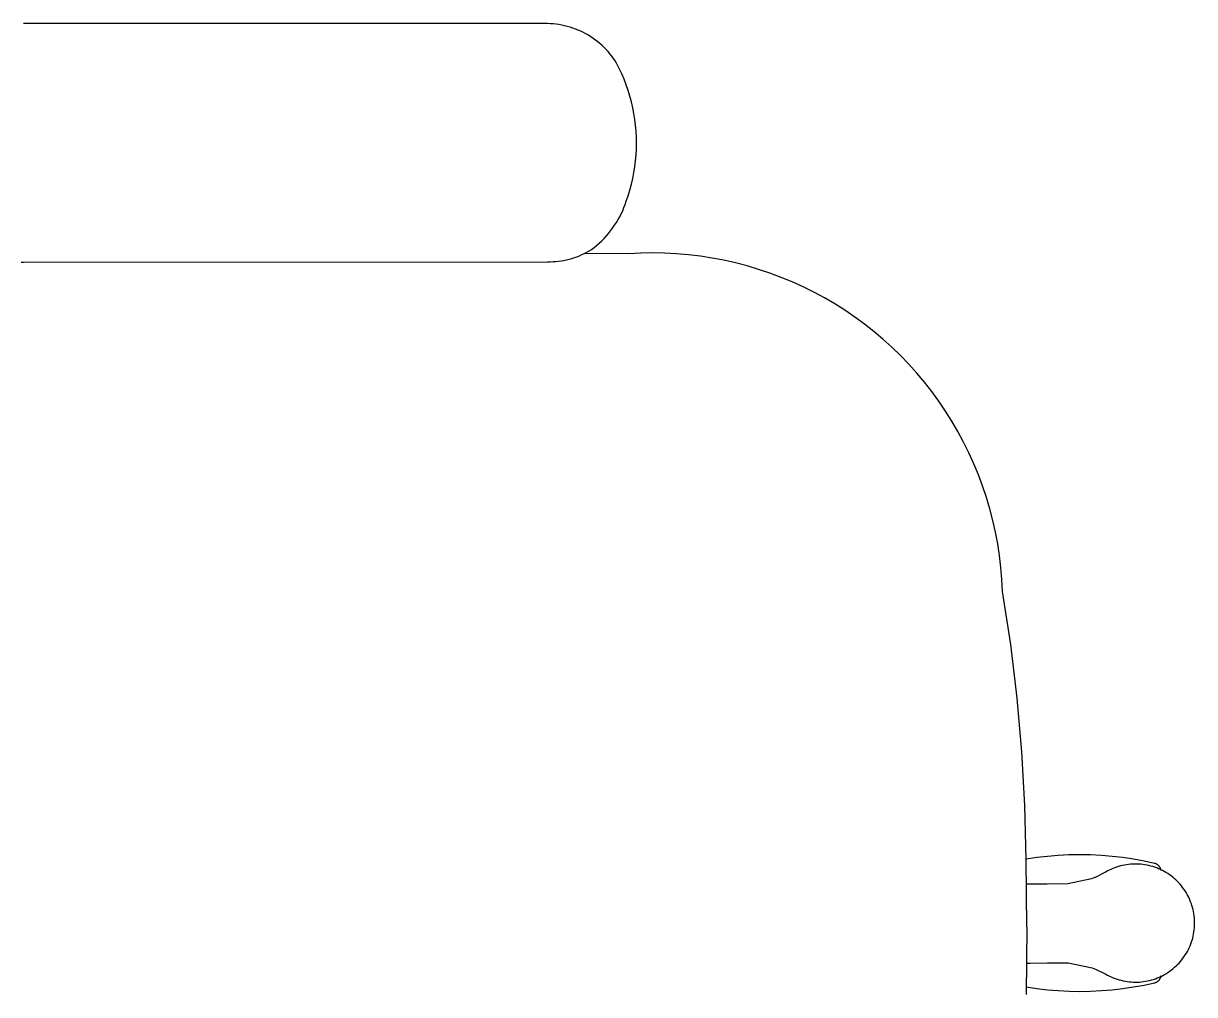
# Model space of a CAD drawing. Header units: inches. Extents: x 4 to 2210, y 3 to 2073.
# Drawn here: x 1153.53 to 1167.88, y 1968.71 to 1980.61 of the extents above; entities that cross this region are included whole.
import ezdxf

# ---------------------------------------------------------------- set-up
doc = ezdxf.new("R2010")
doc.units = ezdxf.units.IN
doc.header["$MEASUREMENT"] = 0
doc.layers.add('Planon_construction', color=253, linetype='Continuous')

# ---------------------------------------------------------------- blocks, each defined once
blk = doc.blocks.new('8 person table')
at = {"layer": 'Planon_construction'}
for p, q in [((-483.77, 1063.06, 0), (-612.23, 1063.11, 0)), ((-483.07, 1063.03, 0), (-483.77, 1063.06, 0)), ((-482.37, 1062.98, 0), (-483.07, 1063.03, 0)), ((-481.67, 1062.91, 0), (-482.37, 1062.98, 0)), ((-480.97, 1062.81, 0), (-481.67, 1062.91, 0)), ((-480.28, 1062.69, 0), (-480.97, 1062.81, 0)), ((-479.6, 1062.55, 0), (-480.28, 1062.69, 0)), ((-478.92, 1062.38, 0), (-479.6, 1062.55, 0)), ((-478.24, 1062.19, 0), (-478.92, 1062.38, 0)), ((-477.58, 1061.97, 0), (-478.24, 1062.19, 0)), ((-476.92, 1061.73, 0), (-477.58, 1061.97, 0)), ((-476.27, 1061.47, 0), (-476.92, 1061.73, 0)), ((-475.63, 1061.19, 0), (-476.27, 1061.47, 0)), ((-474.99, 1060.88, 0), (-475.63, 1061.19, 0)), ((-474.37, 1060.56, 0), (-474.99, 1060.88, 0)), ((-473.77, 1060.21, 0), (-474.37, 1060.56, 0)), ((-473.17, 1059.84, 0), (-473.77, 1060.21, 0)), ((-472.59, 1059.45, 0), (-473.17, 1059.84, 0)), ((-472.02, 1059.04, 0), (-472.59, 1059.45, 0)), ((-471.46, 1058.61, 0), (-472.02, 1059.04, 0)), ((-470.92, 1058.16, 0), (-471.46, 1058.61, 0)), ((-470.4, 1057.7, 0), (-470.92, 1058.16, 0)), ((-469.89, 1057.21, 0), (-470.4, 1057.7, 0)), ((-469.4, 1056.71, 0), (-469.89, 1057.21, 0)), ((-468.93, 1056.19, 0), (-469.4, 1056.71, 0)), ((-468.48, 1055.66, 0), (-468.93, 1056.19, 0)), ((-468.04, 1055.11, 0), (-468.48, 1055.66, 0)), ((-467.62, 1054.55, 0), (-468.04, 1055.11, 0)), ((-467.23, 1053.97, 0), (-467.62, 1054.55, 0)), ((-466.85, 1053.38, 0), (-467.23, 1053.97, 0)), ((-466.19, 1052.08, 0), (-466.85, 1053.38, 0)), ((-465.58, 1050.76, 0), (-466.19, 1052.08, 0)), ((-465.01, 1049.42, 0), (-465.58, 1050.76, 0)), ((-464.49, 1048.05, 0), (-465.01, 1049.42, 0)), ((-464.02, 1046.68, 0), (-464.49, 1048.05, 0)), ((-463.59, 1045.28, 0), (-464.02, 1046.68, 0)), ((-463.22, 1043.88, 0), (-463.59, 1045.28, 0)), ((-462.89, 1042.46, 0), (-463.22, 1043.88, 0)), ((-462.61, 1041.03, 0), (-462.89, 1042.46, 0)), ((-462.38, 1039.59, 0), (-462.61, 1041.03, 0)), ((-462.21, 1038.14, 0), (-462.38, 1039.59, 0)), ((-462.08, 1036.69, 0), (-462.21, 1038.14, 0)), ((-462, 1035.24, 0), (-462.08, 1036.69, 0)), ((-461.97, 1033.78, 0), (-462, 1035.24, 0)), ((-462, 1032.33, 0), (-461.97, 1033.78, 0)), ((-462.2, 1029.42, 0), (-462.07, 1030.87, 0)), ((-462.07, 1030.87, 0), (-462, 1032.33, 0)), ((-462.6, 1026.54, 0), (-462.37, 1027.97, 0)), ((-462.37, 1027.97, 0), (-462.2, 1029.42, 0)), ((-463.19, 1023.69, 0), (-462.87, 1025.11, 0)), ((-462.87, 1025.11, 0), (-462.6, 1026.54, 0)), ((-463.99, 1020.88, 0), (-463.57, 1022.28, 0)), ((-463.57, 1022.28, 0), (-463.19, 1023.69, 0)), ((-464.73, 1018.73, 0), (-464.46, 1019.51, 0)), ((-464.46, 1019.51, 0), (-463.99, 1020.88, 0)), ((-466.08, 1015.74, 0), (-465.7, 1016.47, 0)), ((-465.7, 1016.47, 0), (-465.35, 1017.21, 0)), ((-465.35, 1017.21, 0), (-465.03, 1017.97, 0)), ((-465.03, 1017.97, 0), (-464.73, 1018.73, 0)), ((-467.81, 1012.96, 0), (-467.34, 1013.63, 0)), ((-467.34, 1013.63, 0), (-466.9, 1014.32, 0)), ((-466.9, 1014.32, 0), (-466.48, 1015.02, 0)), ((-466.48, 1015.02, 0), (-466.08, 1015.74, 0)), ((-469.91, 1010.43, 0), (-469.35, 1011.04, 0)), ((-469.35, 1011.04, 0), (-468.82, 1011.66, 0)), ((-468.82, 1011.66, 0), (-468.3, 1012.3, 0)), ((-468.3, 1012.3, 0), (-467.81, 1012.96, 0)), ((-473.55, 1007.37, 0), (-472.97, 1007.71, 0)), ((-472.97, 1007.71, 0), (-472.32, 1008.21, 0)), ((-472.32, 1008.21, 0), (-471.69, 1008.74, 0)), ((-471.69, 1008.74, 0), (-471.08, 1009.28, 0)), ((-471.08, 1009.28, 0), (-470.48, 1009.85, 0)), ((-470.48, 1009.85, 0), (-469.91, 1010.43, 0)), ((-612.23, 1004.63, 0), (-483.76, 1004.71, 0)), ((-483.76, 1004.71, 0), (-483.09, 1004.71, 0)), ((-483.09, 1004.71, 0), (-482.43, 1004.74, 0)), ((-482.43, 1004.74, 0), (-481.76, 1004.78, 0)), ((-481.76, 1004.78, 0), (-481.09, 1004.85, 0)), ((-481.09, 1004.85, 0), (-480.43, 1004.94, 0)), ((-480.43, 1004.94, 0), (-479.78, 1005.05, 0)), ((-479.78, 1005.05, 0), (-479.12, 1005.19, 0)), ((-479.12, 1005.19, 0), (-478.47, 1005.34, 0)), ((-478.47, 1005.34, 0), (-477.83, 1005.52, 0)), ((-477.83, 1005.52, 0), (-477.19, 1005.72, 0)), ((-477.19, 1005.72, 0), (-476.56, 1005.94, 0)), ((-476.56, 1005.94, 0), (-475.94, 1006.19, 0)), ((-475.94, 1006.19, 0), (-475.33, 1006.45, 0)), ((-475.33, 1006.45, 0), (-474.72, 1006.74, 0)), ((-463.86, 1006.65, 0), (-474.82, 1006.69, 0)), ((-474.72, 1006.74, 0), (-474.13, 1007.04, 0)), ((-474.13, 1007.04, 0), (-473.55, 1007.37, 0)), ((-460.93, 1006.8, 0), (-463.86, 1006.65, 0)), ((-458, 1006.85, 0), (-460.93, 1006.8, 0)), ((-455.07, 1006.8, 0), (-458, 1006.85, 0)), ((-452.14, 1006.65, 0), (-455.07, 1006.8, 0)), ((-449.22, 1006.41, 0), (-452.14, 1006.65, 0)), ((-446.31, 1006.06, 0), (-449.22, 1006.41, 0)), ((-443.41, 1005.61, 0), (-446.31, 1006.06, 0)), ((-440.53, 1005.06, 0), (-443.41, 1005.61, 0)), ((-437.67, 1004.42, 0), (-440.53, 1005.06, 0)), ((-612.75, 1004.64, 0), (-612.23, 1004.63, 0)), ((-434.84, 1003.68, 0), (-437.67, 1004.42, 0)), ((-432.03, 1002.84, 0), (-434.84, 1003.68, 0)), ((-429.25, 1001.91, 0), (-432.03, 1002.84, 0)), ((-426.5, 1000.88, 0), (-429.25, 1001.91, 0)), ((-423.79, 999.76, 0), (-426.5, 1000.88, 0)), ((-421.12, 998.54, 0), (-423.79, 999.76, 0)), ((-418.5, 997.24, 0), (-421.12, 998.54, 0)), ((-415.92, 995.85, 0), (-418.5, 997.24, 0)), ((-413.39, 994.37, 0), (-415.92, 995.85, 0)), ((-410.91, 992.8, 0), (-413.39, 994.37, 0)), ((-408.49, 991.15, 0), (-410.91, 992.8, 0)), ((-406.12, 989.42, 0), (-408.49, 991.15, 0)), ((-403.82, 987.61, 0), (-406.12, 989.42, 0)), ((-401.57, 985.72, 0), (-403.82, 987.61, 0)), ((-399.4, 983.76, 0), (-401.57, 985.72, 0)), ((-397.29, 981.72, 0), (-399.4, 983.76, 0)), ((-395.25, 979.61, 0), (-397.29, 981.72, 0)), ((-393.29, 977.43, 0), (-395.25, 979.61, 0)), ((-391.4, 975.19, 0), (-393.29, 977.43, 0)), ((-389.59, 972.88, 0), (-391.4, 975.19, 0)), ((-387.86, 970.52, 0), (-389.59, 972.88, 0)), ((-386.21, 968.09, 0), (-387.86, 970.52, 0)), ((-384.65, 965.61, 0), (-386.21, 968.09, 0)), ((-383.17, 963.08, 0), (-384.65, 965.61, 0)), ((-381.78, 960.5, 0), (-383.17, 963.08, 0)), ((-380.48, 957.88, 0), (-381.78, 960.5, 0)), ((-379.27, 955.21, 0), (-380.48, 957.88, 0)), ((-378.15, 952.5, 0), (-379.27, 955.21, 0)), ((-377.12, 949.75, 0), (-378.15, 952.5, 0)), ((-376.19, 946.97, 0), (-377.12, 949.75, 0)), ((-375.35, 944.16, 0), (-376.19, 946.97, 0)), ((-374.61, 941.33, 0), (-375.35, 944.16, 0)), ((-373.97, 938.46, 0), (-374.61, 941.33, 0)), ((-373.43, 935.58, 0), (-373.97, 938.46, 0)), ((-372.98, 932.69, 0), (-373.43, 935.58, 0)), ((-372.63, 929.78, 0), (-372.98, 932.69, 0)), ((-372.39, 926.85, 0), (-372.63, 929.78, 0)), ((-372.24, 923.93, 0), (-372.39, 926.85, 0)), ((-370.24, 910.88, 0), (-372.24, 923.93, 0)), ((-368.66, 897.77, 0), (-370.24, 910.88, 0)), ((-367.51, 884.62, 0), (-368.66, 897.77, 0)), ((-366.78, 871.44, 0), (-367.51, 884.62, 0)), ((-366.47, 858.24, 0), (-366.78, 871.44, 0)), ((-363.86, 858.67, 0), (-366.47, 858.28, 0)), ((-361.23, 858.98, 0), (-363.86, 858.67, 0)), ((-358.6, 859.2, 0), (-361.23, 858.98, 0)), ((-355.96, 859.33, 0), (-358.6, 859.2, 0)), ((-353.32, 859.37, 0), (-355.96, 859.33, 0)), ((-350.67, 859.33, 0), (-353.32, 859.37, 0)), ((-348.03, 859.2, 0), (-350.67, 859.33, 0)), ((-345.4, 858.98, 0), (-348.03, 859.2, 0)), ((-342.77, 858.68, 0), (-345.4, 858.98, 0)), ((-340.16, 858.3, 0), (-342.77, 858.68, 0)), ((-366.29, 841.68, 0), (-366.47, 858.24, 0)), ((-346.15, 855.57, 0), (-346.6, 855.34, 0)), ((-345.7, 855.79, 0), (-346.15, 855.57, 0)), ((-345.24, 855.99, 0), (-345.7, 855.79, 0)), ((-344.77, 856.18, 0), (-345.24, 855.99, 0)), ((-344.3, 856.35, 0), (-344.77, 856.18, 0)), ((-343.82, 856.5, 0), (-344.3, 856.35, 0)), ((-343.34, 856.64, 0), (-343.82, 856.5, 0)), ((-342.85, 856.76, 0), (-343.34, 856.64, 0)), ((-342.35, 856.86, 0), (-342.85, 856.76, 0)), ((-341.86, 856.94, 0), (-342.35, 856.86, 0)), ((-341.36, 857.01, 0), (-341.86, 856.94, 0)), ((-340.86, 857.06, 0), (-341.36, 857.01, 0)), ((-340.36, 857.1, 0), (-340.86, 857.06, 0)), ((-339.86, 857.11, 0), (-340.36, 857.1, 0)), ((-337.56, 857.82, 0), (-340.16, 858.3, 0)), ((-339.35, 857.11, 0), (-339.86, 857.11, 0)), ((-338.85, 857.09, 0), (-339.35, 857.11, 0)), ((-338.35, 857.06, 0), (-338.85, 857.09, 0)), ((-337.85, 857, 0), (-338.35, 857.06, 0)), ((-337.35, 856.93, 0), (-337.85, 857, 0)), ((-334.97, 857.26, 0), (-337.56, 857.82, 0)), ((-336.86, 856.84, 0), (-337.35, 856.93, 0)), ((-336.36, 856.74, 0), (-336.86, 856.84, 0)), ((-335.88, 856.61, 0), (-336.36, 856.74, 0)), ((-335.39, 856.48, 0), (-335.88, 856.61, 0)), ((-334.92, 856.32, 0), (-335.39, 856.48, 0)), ((-334.91, 857.25, 0), (-334.97, 857.26, 0)), ((-334.44, 856.15, 0), (-334.92, 856.32, 0)), ((-334.84, 857.23, 0), (-334.91, 857.25, 0)), ((-334.77, 857.21, 0), (-334.84, 857.23, 0)), ((-334.7, 857.18, 0), (-334.77, 857.21, 0)), ((-334.64, 857.15, 0), (-334.7, 857.18, 0)), ((-334.57, 857.13, 0), (-334.64, 857.15, 0)), ((-334.51, 857.09, 0), (-334.57, 857.13, 0)), ((-334.45, 857.06, 0), (-334.51, 857.09, 0)), ((-334.38, 857.03, 0), (-334.45, 857.06, 0)), ((-333.98, 855.96, 0), (-334.44, 856.15, 0)), ((-334.32, 856.99, 0), (-334.38, 857.03, 0)), ((-334.26, 856.95, 0), (-334.32, 856.99, 0)), ((-334.21, 856.91, 0), (-334.26, 856.95, 0)), ((-334.15, 856.86, 0), (-334.21, 856.91, 0)), ((-334.1, 856.82, 0), (-334.15, 856.86, 0)), ((-334.04, 856.77, 0), (-334.1, 856.82, 0)), ((-333.99, 856.72, 0), (-334.04, 856.77, 0)), ((-333.94, 856.67, 0), (-333.99, 856.72, 0)), ((-333.52, 855.75, 0), (-333.98, 855.96, 0)), ((-333.89, 856.62, 0), (-333.94, 856.67, 0)), ((-333.85, 856.57, 0), (-333.89, 856.62, 0)), ((-333.8, 856.51, 0), (-333.85, 856.57, 0)), ((-333.76, 856.45, 0), (-333.8, 856.51, 0)), ((-333.72, 856.4, 0), (-333.76, 856.45, 0)), ((-333.68, 856.34, 0), (-333.72, 856.4, 0)), ((-333.64, 856.28, 0), (-333.68, 856.34, 0)), ((-333.61, 856.21, 0), (-333.64, 856.28, 0)), ((-333.58, 856.15, 0), (-333.61, 856.21, 0)), ((-333.55, 856.09, 0), (-333.58, 856.15, 0)), ((-333.52, 856.02, 0), (-333.55, 856.09, 0)), ((-333.49, 855.95, 0), (-333.52, 856.02, 0)), ((-333.07, 855.53, 0), (-333.52, 855.75, 0)), ((-333.47, 855.89, 0), (-333.49, 855.95, 0)), ((-333.45, 855.82, 0), (-333.47, 855.89, 0)), ((-333.43, 855.75, 0), (-333.45, 855.82, 0)), ((-333.41, 855.68, 0), (-333.43, 855.75, 0)), ((-333.4, 855.61, 0), (-333.41, 855.68, 0)), ((-333.39, 855.54, 0), (-333.4, 855.61, 0)), ((-332.62, 855.3, 0), (-333.07, 855.53, 0)), ((-350.45, 853.46, 0), (-356.26, 852.22, 0)), ((-349.59, 853.82, 0), (-350.45, 853.46, 0)), ((-347.03, 855.09, 0), (-349.56, 853.84, 0)), ((-349.56, 853.84, 0), (-349.54, 853.78, 0)), ((-346.6, 855.34, 0), (-347.03, 855.09, 0)), ((-332.19, 855.04, 0), (-332.62, 855.3, 0)), ((-331.76, 854.78, 0), (-332.19, 855.04, 0)), ((-331.34, 854.5, 0), (-331.76, 854.78, 0)), ((-330.94, 854.2, 0), (-331.34, 854.5, 0)), ((-330.54, 853.89, 0), (-330.94, 854.2, 0)), ((-330.16, 853.57, 0), (-330.54, 853.89, 0)), ((-329.78, 853.23, 0), (-330.16, 853.57, 0)), ((-329.42, 852.88, 0), (-329.78, 853.23, 0)), ((-329.07, 852.52, 0), (-329.42, 852.88, 0)), ((-364.5, 852.18, 0), (-366.41, 852.2, 0)), ((-361.31, 852.17, 0), (-364.5, 852.18, 0)), ((-356.26, 852.22, 0), (-361.31, 852.17, 0)), ((-328.73, 852.15, 0), (-329.07, 852.52, 0)), ((-328.41, 851.76, 0), (-328.73, 852.15, 0)), ((-328.1, 851.37, 0), (-328.41, 851.76, 0)), ((-327.8, 850.96, 0), (-328.1, 851.37, 0)), ((-327.52, 850.54, 0), (-327.8, 850.96, 0)), ((-327.25, 850.12, 0), (-327.52, 850.54, 0)), ((-327, 849.68, 0), (-327.25, 850.12, 0)), ((-326.76, 849.24, 0), (-327, 849.68, 0)), ((-326.54, 848.79, 0), (-326.76, 849.24, 0)), ((-326.34, 848.33, 0), (-326.54, 848.79, 0)), ((-326.15, 847.86, 0), (-326.34, 848.33, 0)), ((-325.97, 847.39, 0), (-326.15, 847.86, 0)), ((-325.82, 846.91, 0), (-325.97, 847.39, 0)), ((-325.68, 846.43, 0), (-325.82, 846.91, 0)), ((-325.55, 845.94, 0), (-325.68, 846.43, 0)), ((-325.45, 845.45, 0), (-325.55, 845.94, 0)), ((-325.36, 844.96, 0), (-325.45, 845.45, 0)), ((-325.29, 844.46, 0), (-325.36, 844.96, 0)), ((-325.23, 843.96, 0), (-325.29, 844.46, 0)), ((-325.19, 843.46, 0), (-325.23, 843.96, 0)), ((-366.29, 841.68, 0), (-366.47, 825.12, 0)), ((-325.27, 840.95, 0), (-325.22, 841.45, 0)), ((-325.22, 841.45, 0), (-325.19, 841.95, 0)), ((-325.17, 842.96, 0), (-325.19, 843.46, 0)), ((-325.19, 841.95, 0), (-325.17, 842.45, 0)), ((-325.17, 842.45, 0), (-325.17, 842.96, 0)), ((-325.93, 838.01, 0), (-325.78, 838.49, 0)), ((-325.78, 838.49, 0), (-325.64, 838.97, 0)), ((-325.64, 838.97, 0), (-325.52, 839.46, 0)), ((-325.52, 839.46, 0), (-325.42, 839.95, 0)), ((-325.42, 839.95, 0), (-325.34, 840.45, 0)), ((-325.34, 840.45, 0), (-325.27, 840.95, 0)), ((-327.19, 835.27, 0), (-326.94, 835.71, 0)), ((-326.94, 835.71, 0), (-326.7, 836.15, 0)), ((-326.7, 836.15, 0), (-326.49, 836.61, 0)), ((-326.49, 836.61, 0), (-326.29, 837.07, 0)), ((-326.29, 837.07, 0), (-326.1, 837.54, 0)), ((-326.1, 837.54, 0), (-325.93, 838.01, 0)), ((-366.39, 832.83, 0), (-365.47, 832.85, 0)), ((-365.47, 832.85, 0), (-361.22, 832.91, 0)), ((-361.22, 832.91, 0), (-356.17, 832.91, 0)), ((-356.17, 832.91, 0), (-350.29, 831.69, 0)), ((-329.69, 832.14, 0), (-329.33, 832.49, 0)), ((-329.33, 832.49, 0), (-328.98, 832.85, 0)), ((-328.98, 832.85, 0), (-328.65, 833.23, 0)), ((-328.65, 833.23, 0), (-328.33, 833.62, 0)), ((-328.33, 833.62, 0), (-328.02, 834.02, 0)), ((-328.02, 834.02, 0), (-327.73, 834.42, 0)), ((-327.73, 834.42, 0), (-327.45, 834.84, 0)), ((-327.45, 834.84, 0), (-327.19, 835.27, 0)), ((-350.29, 831.69, 0), (-349.49, 831.36, 0)), ((-349.46, 831.35, 0), (-349.44, 831.4, 0)), ((-349.46, 831.35, 0), (-346.92, 830.12, 0)), ((-346.92, 830.12, 0), (-346.48, 829.88, 0)), ((-346.48, 829.88, 0), (-346.03, 829.65, 0)), ((-346.03, 829.65, 0), (-345.58, 829.43, 0)), ((-333.41, 829.6, 0), (-333.4, 829.67, 0)), ((-333.4, 829.58, 0), (-332.95, 829.81, 0)), ((-333.4, 829.67, 0), (-333.39, 829.74, 0)), ((-332.95, 829.81, 0), (-332.51, 830.05, 0)), ((-332.51, 830.05, 0), (-332.07, 830.3, 0)), ((-332.07, 830.3, 0), (-331.65, 830.57, 0)), ((-331.65, 830.57, 0), (-331.24, 830.86, 0)), ((-331.24, 830.86, 0), (-330.83, 831.16, 0)), ((-330.83, 831.16, 0), (-330.44, 831.47, 0)), ((-330.44, 831.47, 0), (-330.06, 831.8, 0)), ((-330.06, 831.8, 0), (-329.69, 832.14, 0)), ((-366.45, 826.99, 0), (-363.84, 826.6, 0)), ((-345.58, 829.43, 0), (-345.12, 829.24, 0)), ((-345.12, 829.24, 0), (-344.65, 829.05, 0)), ((-344.65, 829.05, 0), (-344.17, 828.89, 0)), ((-344.17, 828.89, 0), (-343.69, 828.74, 0)), ((-343.69, 828.74, 0), (-343.21, 828.61, 0)), ((-343.21, 828.61, 0), (-342.72, 828.49, 0)), ((-342.77, 826.59, 0), (-340.16, 826.98, 0)), ((-342.72, 828.49, 0), (-342.22, 828.39, 0)), ((-342.22, 828.39, 0), (-341.73, 828.31, 0)), ((-341.73, 828.31, 0), (-341.23, 828.25, 0)), ((-341.23, 828.25, 0), (-340.73, 828.2, 0)), ((-340.73, 828.2, 0), (-340.23, 828.17, 0)), ((-340.23, 828.17, 0), (-339.72, 828.16, 0)), ((-340.16, 826.98, 0), (-337.56, 827.46, 0)), ((-339.72, 828.16, 0), (-339.22, 828.17, 0)), ((-339.22, 828.17, 0), (-338.72, 828.19, 0)), ((-338.72, 828.19, 0), (-338.22, 828.23, 0)), ((-338.22, 828.23, 0), (-337.72, 828.29, 0)), ((-337.72, 828.29, 0), (-337.22, 828.37, 0)), ((-337.56, 827.46, 0), (-334.97, 828.01, 0)), ((-337.22, 828.37, 0), (-336.73, 828.46, 0)), ((-336.73, 828.46, 0), (-336.24, 828.57, 0)), ((-336.24, 828.57, 0), (-335.75, 828.7, 0)), ((-335.75, 828.7, 0), (-335.27, 828.84, 0)), ((-335.27, 828.84, 0), (-334.79, 829, 0)), ((-334.97, 828.01, 0), (-334.91, 828.03, 0)), ((-334.91, 828.03, 0), (-334.84, 828.05, 0)), ((-334.84, 828.05, 0), (-334.77, 828.07, 0)), ((-334.79, 829, 0), (-334.32, 829.18, 0)), ((-334.77, 828.07, 0), (-334.7, 828.1, 0)), ((-334.7, 828.1, 0), (-334.64, 828.12, 0)), ((-334.64, 828.12, 0), (-334.57, 828.15, 0)), ((-334.57, 828.15, 0), (-334.51, 828.18, 0)), ((-334.51, 828.18, 0), (-334.45, 828.22, 0)), ((-334.45, 828.22, 0), (-334.38, 828.25, 0)), ((-334.38, 828.25, 0), (-334.32, 828.29, 0)), ((-334.32, 829.18, 0), (-333.86, 829.37, 0)), ((-334.32, 828.29, 0), (-334.26, 828.33, 0)), ((-334.26, 828.33, 0), (-334.21, 828.37, 0)), ((-334.21, 828.37, 0), (-334.15, 828.41, 0)), ((-334.15, 828.41, 0), (-334.1, 828.46, 0)), ((-334.1, 828.46, 0), (-334.04, 828.5, 0)), ((-334.04, 828.5, 0), (-333.99, 828.55, 0)), ((-333.99, 828.55, 0), (-333.94, 828.6, 0)), ((-333.94, 828.6, 0), (-333.89, 828.66, 0)), ((-333.89, 828.66, 0), (-333.85, 828.71, 0)), ((-333.86, 829.37, 0), (-333.4, 829.58, 0)), ((-333.85, 828.71, 0), (-333.8, 828.77, 0)), ((-333.8, 828.77, 0), (-333.76, 828.82, 0)), ((-333.76, 828.82, 0), (-333.72, 828.88, 0)), ((-333.72, 828.88, 0), (-333.68, 828.94, 0)), ((-333.68, 828.94, 0), (-333.64, 829, 0)), ((-333.64, 829, 0), (-333.61, 829.06, 0)), ((-333.61, 829.06, 0), (-333.58, 829.13, 0)), ((-333.58, 829.13, 0), (-333.55, 829.19, 0)), ((-333.55, 829.19, 0), (-333.52, 829.26, 0)), ((-333.52, 829.26, 0), (-333.49, 829.32, 0)), ((-333.49, 829.32, 0), (-333.47, 829.39, 0)), ((-333.47, 829.39, 0), (-333.45, 829.46, 0)), ((-333.45, 829.46, 0), (-333.43, 829.53, 0)), ((-333.43, 829.53, 0), (-333.41, 829.6, 0)), ((-363.84, 826.6, 0), (-361.21, 826.3, 0)), ((-361.21, 826.3, 0), (-358.58, 826.08, 0)), ((-358.58, 826.08, 0), (-355.94, 825.95, 0)), ((-355.94, 825.95, 0), (-353.3, 825.91, 0)), ((-353.3, 825.91, 0), (-350.66, 825.95, 0)), ((-350.66, 825.95, 0), (-348.02, 826.08, 0)), ((-348.02, 826.08, 0), (-345.39, 826.29, 0)), ((-345.39, 826.29, 0), (-342.77, 826.59, 0))]:
    blk.add_line(p, q, dxfattribs=at)

msp = doc.modelspace()

# ---------------------------------------------------------------- block references
at = {"layer": 'Planon_construction', "xscale": 0.05, "yscale": 0.05, "zscale": 0.05}
msp.add_blockref('8 person table', (1184.141, 1927.458), dxfattribs=at)

doc.saveas('drawing.dxf')
